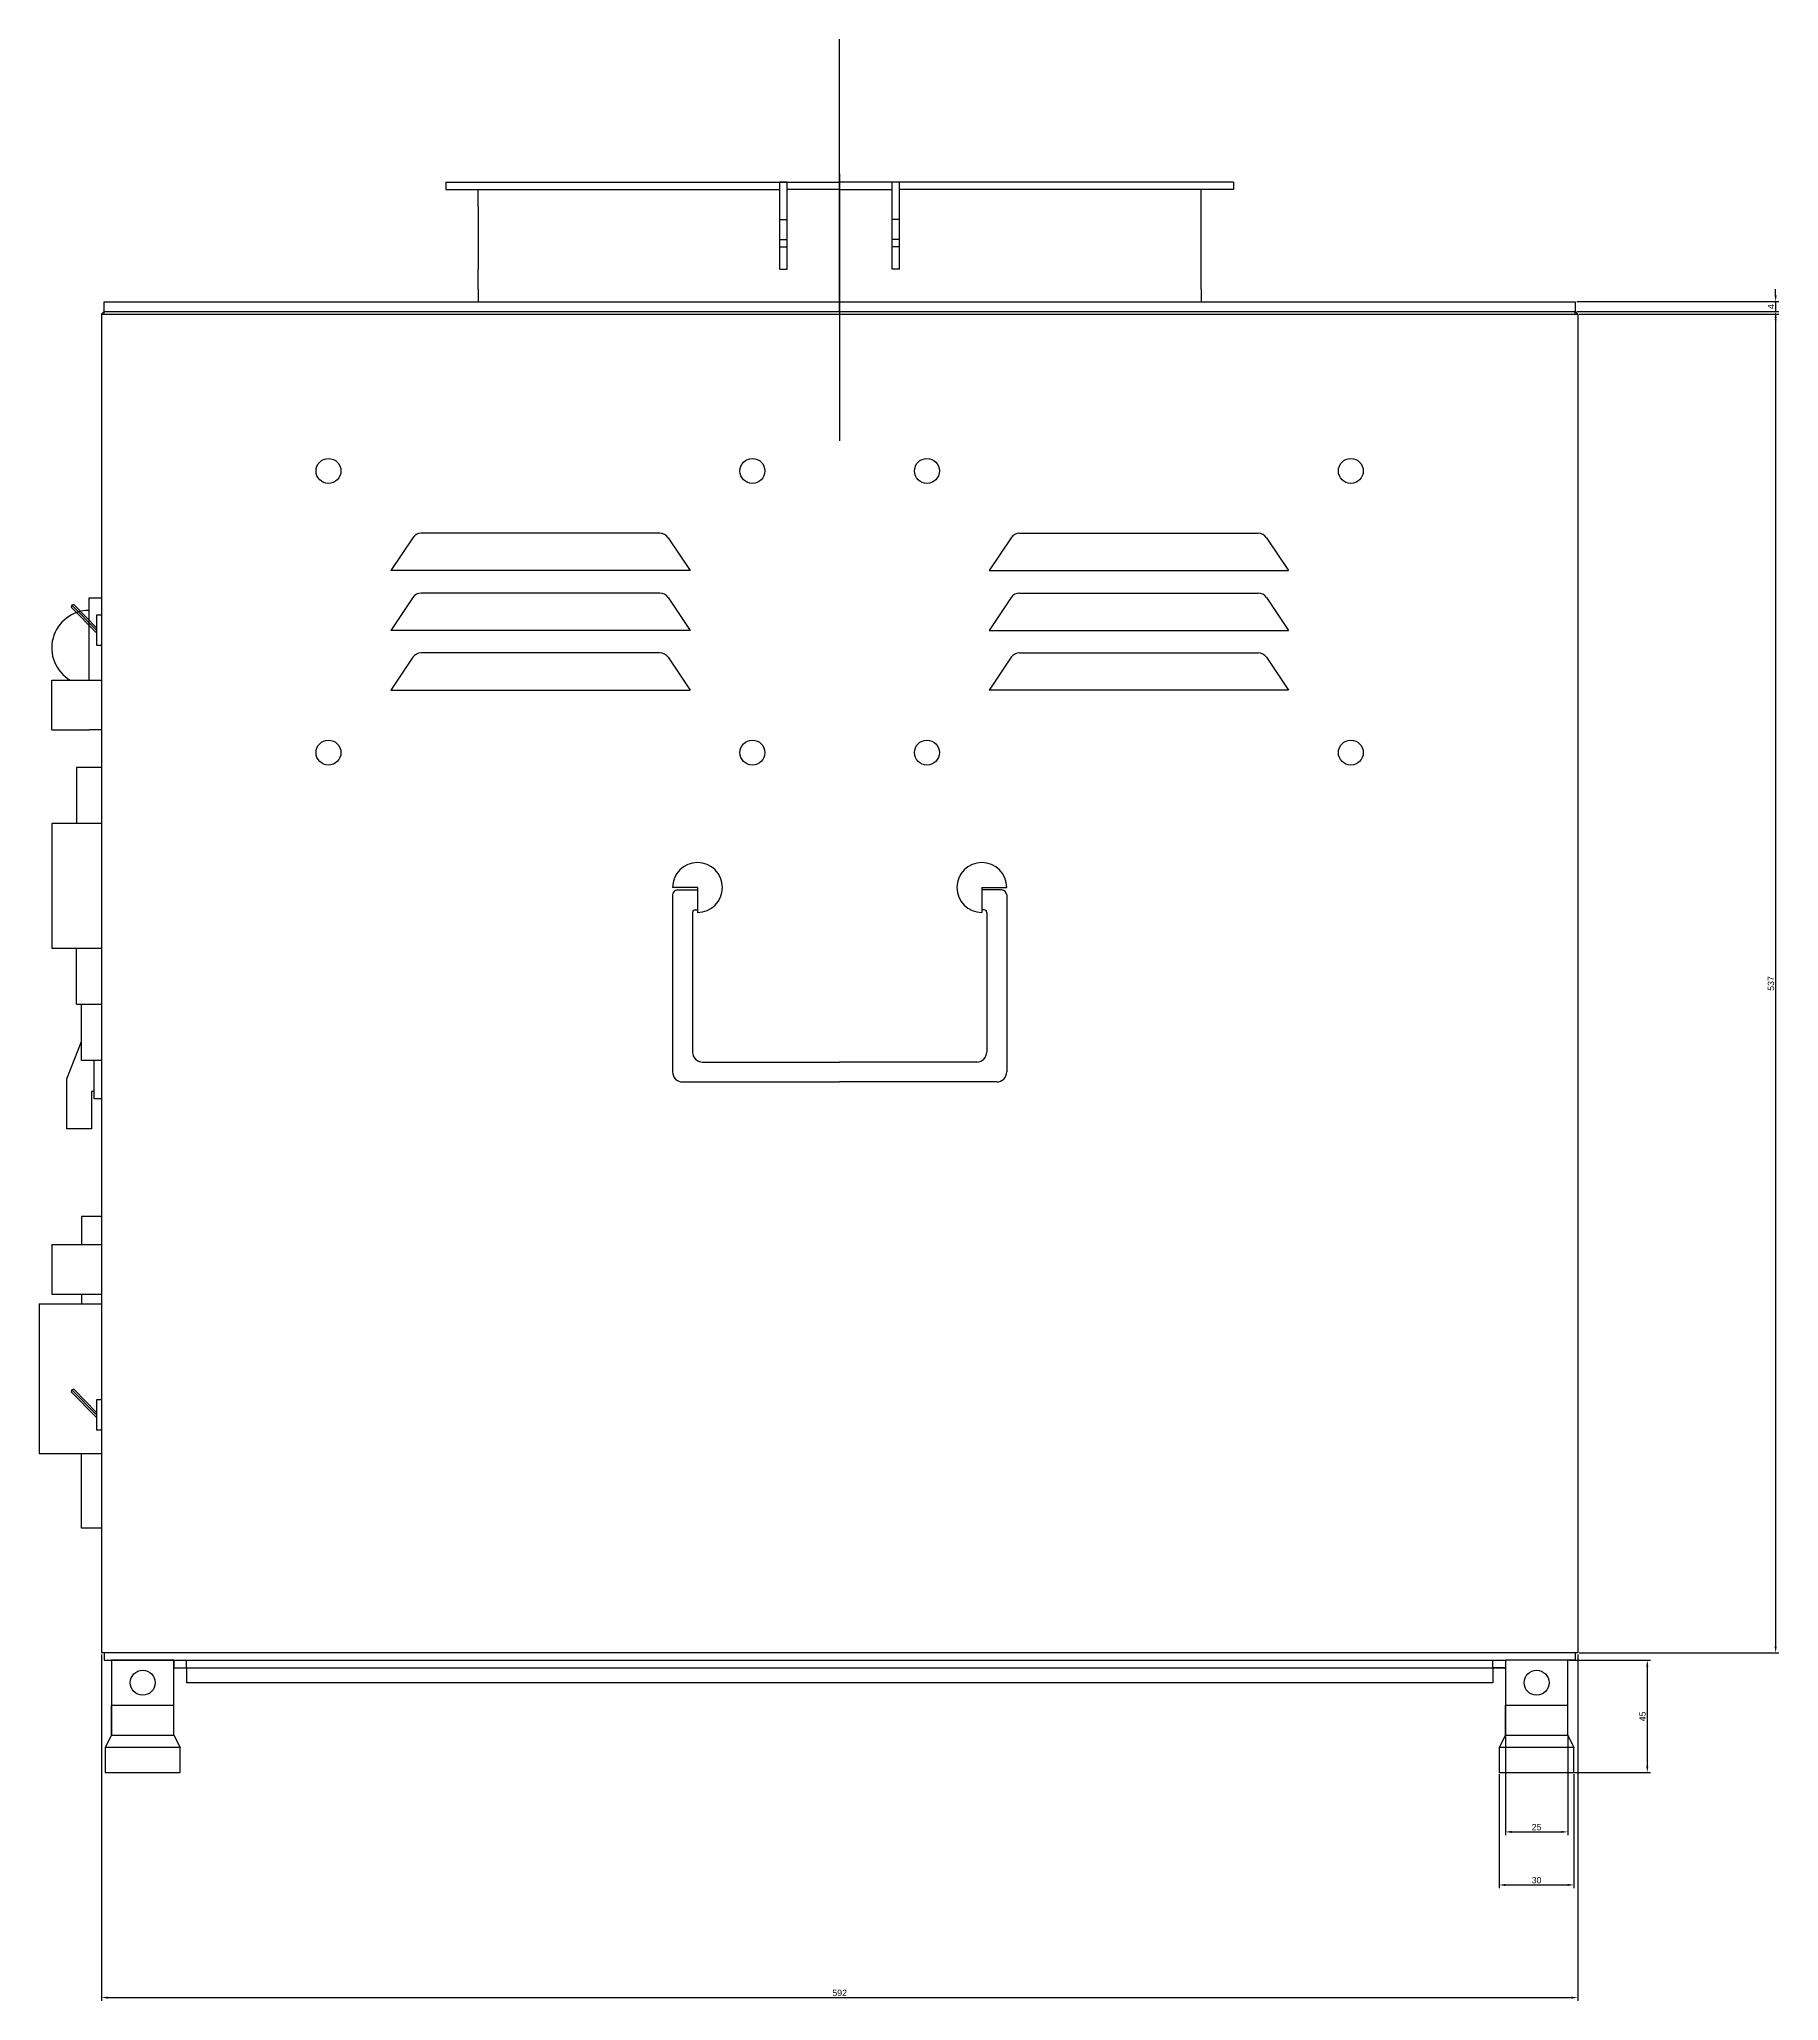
# Model space of a CAD drawing. Header units: millimetres. Extents: x -286516 to -275786, y 161594 to 164062.
# Drawn here: x -278624 to -277926, y 163275 to 164062 of the extents above; entities that cross this region are included whole.
import ezdxf

# ---------------------------------------------------------------- set-up
doc = ezdxf.new("R2010")
doc.units = ezdxf.units.MM
doc.styles.get("Standard").update_dxf_attribs({"font": 'arial.ttf'})
doc.dimstyles.new('ISO-25', dxfattribs={"dimtxt": 2.5, "dimasz": 2.5, "dimexe": 1.25, "dimexo": 0.625, "dimtad": 1, "dimtxsty": 'Standard', "dimcen": 2.5, "dimadec": 0, "dimazin": 0, "dimtfac": 1, "dimtmove": 0, "dimatfit": 3, "dimfxl": 1, "dimarcsym": 0})

# ---------------------------------------------------------------- blocks, each defined once
blk = doc.blocks.new('*D19')
at = {"color": 0, "lineweight": -2, "transparency": 16777216}
for p, q in [((-278006.43, 163951.52), (-277926.43, 163951.52)), ((-277927.68, 163949.02), (-277927.68, 163417.02)), ((-278006.43, 163414.52), (-277926.43, 163414.52))]:
    blk.add_line(p, q, dxfattribs=at)
at = {"color": 0, "transparency": 16777216}
for points in [[(-277928.1, 163949.02), (-277927.27, 163949.02), (-277927.68, 163951.52)], [(-277928.1, 163417.02), (-277927.27, 163417.02), (-277927.68, 163414.52)]]:
    blk.add_solid(points, dxfattribs=at)
at = {"layer": 'Defpoints', "color": 0, "transparency": 16777216}
for p in [(-278007.05, 163951.52), (-278007.05, 163414.52), (-277927.68, 163414.52)]:
    blk.add_point(p, dxfattribs=at)
at = {"color": 0, "transparency": 16777216, "insert": (-277929.58, 163683.02), "char_height": 2.5, "attachment_point": 5, "rotation": 90}
blk.add_mtext('537', dxfattribs=at)
blk = doc.blocks.new('*D20')
at = {"color": 0, "lineweight": -2, "transparency": 16777216}
for p, q in [((-278007.43, 163956.52), (-277926.43, 163956.52)), ((-277927.68, 163959.02), (-277927.68, 163961.52)), ((-277927.68, 163956.52), (-277927.68, 163952.52)), ((-278007.43, 163952.52), (-277926.43, 163952.52)), ((-277927.68, 163950.02), (-277927.68, 163947.52))]:
    blk.add_line(p, q, dxfattribs=at)
at = {"color": 0, "transparency": 16777216}
for points in [[(-277928.1, 163959.02), (-277927.27, 163959.02), (-277927.68, 163956.52)], [(-277928.1, 163950.02), (-277927.27, 163950.02), (-277927.68, 163952.52)]]:
    blk.add_solid(points, dxfattribs=at)
at = {"layer": 'Defpoints', "color": 0, "transparency": 16777216}
for p in [(-278008.05, 163956.52), (-278008.05, 163952.52), (-277927.68, 163952.52)]:
    blk.add_point(p, dxfattribs=at)
at = {"color": 0, "transparency": 16777216, "insert": (-277929.56, 163954.52), "char_height": 2.5, "attachment_point": 5, "rotation": 90}
blk.add_mtext('4', dxfattribs=at)
blk = doc.blocks.new('*D21')
at = {"color": 0, "lineweight": -2, "transparency": 16777216}
for p, q in [((-278038.55, 163365.89), (-278038.55, 163320.14)), ((-278008.55, 163365.89), (-278008.55, 163320.14)), ((-278036.05, 163321.39), (-278011.05, 163321.39))]:
    blk.add_line(p, q, dxfattribs=at)
at = {"color": 0, "transparency": 16777216}
for points in [[(-278036.05, 163321.81), (-278036.05, 163320.98), (-278038.55, 163321.39)], [(-278011.05, 163321.81), (-278011.05, 163320.98), (-278008.55, 163321.39)]]:
    blk.add_solid(points, dxfattribs=at)
at = {"layer": 'Defpoints', "color": 0, "transparency": 16777216}
for p in [(-278038.55, 163366.52), (-278008.55, 163366.52), (-278008.55, 163321.39)]:
    blk.add_point(p, dxfattribs=at)
at = {"color": 0, "transparency": 16777216, "insert": (-278023.55, 163323.3), "char_height": 2.5, "attachment_point": 5}
blk.add_mtext('30', dxfattribs=at)
blk = doc.blocks.new('*D22')
at = {"color": 0, "lineweight": -2, "transparency": 16777216}
for p, q in [((-278036.05, 163380.89), (-278036.05, 163341.43)), ((-278011.05, 163380.89), (-278011.05, 163341.43)), ((-278033.55, 163342.68), (-278013.55, 163342.68))]:
    blk.add_line(p, q, dxfattribs=at)
at = {"color": 0, "transparency": 16777216}
for points in [[(-278033.55, 163343.1), (-278033.55, 163342.27), (-278036.05, 163342.68)], [(-278013.55, 163343.1), (-278013.55, 163342.27), (-278011.05, 163342.68)]]:
    blk.add_solid(points, dxfattribs=at)
at = {"layer": 'Defpoints', "color": 0, "transparency": 16777216}
for p in [(-278036.05, 163381.52), (-278011.05, 163381.52), (-278011.05, 163342.68)]:
    blk.add_point(p, dxfattribs=at)
at = {"color": 0, "transparency": 16777216, "insert": (-278023.55, 163344.59), "char_height": 2.5, "attachment_point": 5}
blk.add_mtext('25', dxfattribs=at)
blk = doc.blocks.new('*D23')
at = {"color": 0, "lineweight": -2, "transparency": 16777216}
for p, q in [((-278010.43, 163411.52), (-277977.9, 163411.52)), ((-277979.15, 163409.02), (-277979.15, 163369.02)), ((-278010.43, 163366.52), (-277977.9, 163366.52))]:
    blk.add_line(p, q, dxfattribs=at)
at = {"color": 0, "transparency": 16777216}
for points in [[(-277979.57, 163409.02), (-277978.74, 163409.02), (-277979.15, 163411.52)], [(-277979.57, 163369.02), (-277978.74, 163369.02), (-277979.15, 163366.52)]]:
    blk.add_solid(points, dxfattribs=at)
at = {"layer": 'Defpoints', "color": 0, "transparency": 16777216}
for p in [(-278011.05, 163411.52), (-278011.05, 163366.52), (-277979.15, 163366.52)]:
    blk.add_point(p, dxfattribs=at)
at = {"color": 0, "transparency": 16777216, "insert": (-277981.05, 163389.02), "char_height": 2.5, "attachment_point": 5, "rotation": 90}
blk.add_mtext('45', dxfattribs=at)
blk = doc.blocks.new('*D24')
at = {"color": 0, "lineweight": -2, "transparency": 16777216}
for p, q in [((-278599.05, 163413.89), (-278599.05, 163274.94)), ((-278007.05, 163413.89), (-278007.05, 163274.94)), ((-278596.55, 163276.19), (-278009.55, 163276.19))]:
    blk.add_line(p, q, dxfattribs=at)
at = {"color": 0, "transparency": 16777216}
for points in [[(-278596.55, 163276.61), (-278596.55, 163275.77), (-278599.05, 163276.19)], [(-278009.55, 163276.61), (-278009.55, 163275.77), (-278007.05, 163276.19)]]:
    blk.add_solid(points, dxfattribs=at)
at = {"layer": 'Defpoints', "color": 0, "transparency": 16777216}
for p in [(-278599.05, 163414.52), (-278007.05, 163414.52), (-278007.05, 163276.19)]:
    blk.add_point(p, dxfattribs=at)
at = {"color": 0, "transparency": 16777216, "insert": (-278303.05, 163278.09), "char_height": 2.5, "attachment_point": 5}
blk.add_mtext('592', dxfattribs=at)

msp = doc.modelspace()

# ---------------------------------------------------------------- linework, layer by layer
for p, q in [((-278303.053, 163952.517), (-278303.053, 164061.791)), ((-278461.053, 164004.517), (-278303.053, 164004.517)), ((-278461.053, 164004.517), (-278461.053, 164003.517)), ((-278461.053, 164004.517), (-278461.053, 164001.517)), ((-278324.053, 164004.517), (-278327.053, 164004.517)), ((-278327.053, 163975.432), (-278327.053, 164004.517)), ((-278324.053, 163969.517), (-278324.053, 164004.517)), ((-278303.053, 164007.801), (-278303.053, 163900.628)), ((-278145.053, 164004.517), (-278303.053, 164004.517)), ((-278282.053, 163969.517), (-278282.053, 164004.517)), ((-278279.053, 163975.432), (-278279.053, 164004.517)), ((-278145.053, 164004.517), (-278145.053, 164003.517)), ((-278145.053, 164004.517), (-278145.053, 164001.517)), ((-278461.053, 164001.517), (-278327.053, 164001.517)), ((-278448.053, 163994.517), (-278448.053, 164001.517)), ((-278303.053, 164001.517), (-278324.053, 164001.517)), ((-278303.053, 164001.517), (-278282.053, 164001.517)), ((-278145.053, 164001.517), (-278279.053, 164001.517)), ((-278158.053, 163969.517), (-278158.053, 164001.517)), ((-278448.053, 163994.517), (-278448.053, 163969.517)), ((-278327.053, 163989.517), (-278324.053, 163989.517)), ((-278303.053, 163969.517), (-278303.053, 163993.268)), ((-278279.053, 163989.517), (-278282.053, 163989.517)), ((-278327.053, 163981.517), (-278324.053, 163981.517)), ((-278279.053, 163981.517), (-278282.053, 163981.517)), ((-278327.053, 163978.517), (-278324.053, 163978.517)), ((-278327.053, 163969.517), (-278327.053, 163975.432)), ((-278279.053, 163978.517), (-278282.053, 163978.517)), ((-278279.053, 163969.517), (-278279.053, 163975.432)), ((-278448.053, 163961.517), (-278448.053, 163969.517)), ((-278327.053, 163969.517), (-278324.053, 163969.517)), ((-278279.053, 163969.517), (-278282.053, 163969.517)), ((-278158.053, 163961.517), (-278158.053, 163969.517)), ((-278598.053, 163952.517), (-278598.053, 163956.517)), ((-278598.053, 163956.517), (-278008.053, 163956.517)), ((-278448.053, 163961.517), (-278448.053, 163956.517)), ((-278303.053, 163956.517), (-278158.053, 163956.517)), ((-278158.053, 163961.517), (-278158.053, 163956.517)), ((-278008.053, 163956.517), (-278008.053, 163952.517)), ((-278599.053, 163951.517), (-278598.053, 163952.517)), ((-278599.053, 163951.517), (-278007.053, 163951.517)), ((-278599.053, 163951.517), (-278599.053, 163414.517)), ((-278598.053, 163952.517), (-278008.053, 163952.517)), ((-278598.053, 163952.517), (-278303.053, 163952.517)), ((-278598.053, 163951.517), (-278598.053, 163952.517)), ((-278303.053, 163951.517), (-278155.053, 163951.517)), ((-278008.053, 163951.517), (-278008.053, 163952.517)), ((-278007.053, 163951.517), (-278008.053, 163952.517)), ((-278007.053, 163951.517), (-278007.053, 163414.517)), ((-278007.053, 163951.517), (-278007.053, 163731.517)), ((-278474.24, 163861.847), (-278483.053, 163848.628)), ((-278473.053, 163863.628), (-278473.053, 163863.628)), ((-278375.194, 163863.628), (-278470.912, 163863.628)), ((-278371.865, 163861.847), (-278363.053, 163848.628)), ((-278234.24, 163861.847), (-278243.053, 163848.628)), ((-278230.912, 163863.628), (-278135.194, 163863.628)), ((-278133.053, 163863.628), (-278133.053, 163863.628)), ((-278131.865, 163861.847), (-278123.053, 163848.628)), ((-278363.053, 163848.628), (-278483.053, 163848.628)), ((-278243.053, 163848.628), (-278123.053, 163848.628)), ((-278375.194, 163839.628), (-278470.912, 163839.628)), ((-278230.912, 163839.628), (-278135.194, 163839.628)), ((-278601.053, 163823.718), (-278611.24, 163834.008)), ((-278601.053, 163824.718), (-278610.943, 163834.718)), ((-278609.943, 163834.718), (-278610.229, 163835.007)), ((-278601.053, 163825.718), (-278609.943, 163834.718)), ((-278604.053, 163804.718), (-278604.053, 163837.648)), ((-278604.053, 163837.648), (-278599.053, 163837.648)), ((-278599.053, 163830.718), (-278601.053, 163830.718)), ((-278601.053, 163830.718), (-278601.053, 163818.718)), ((-278474.24, 163837.847), (-278483.053, 163824.628)), ((-278371.865, 163837.847), (-278363.053, 163824.628)), ((-278234.24, 163837.847), (-278243.053, 163824.628)), ((-278131.865, 163837.847), (-278123.053, 163824.628)), ((-278363.053, 163824.628), (-278483.053, 163824.628)), ((-278243.053, 163824.628), (-278123.053, 163824.628)), ((-278601.053, 163818.718), (-278599.053, 163818.718)), ((-278375.194, 163815.628), (-278470.912, 163815.628)), ((-278230.912, 163815.628), (-278135.194, 163815.628)), ((-278474.24, 163813.847), (-278483.053, 163800.628)), ((-278371.865, 163813.847), (-278363.053, 163800.628)), ((-278234.24, 163813.847), (-278243.053, 163800.628)), ((-278131.865, 163813.847), (-278123.053, 163800.628)), ((-278619.053, 163784.718), (-278619.053, 163804.718)), ((-278619.053, 163804.718), (-278599.053, 163804.718)), ((-278483.053, 163800.628), (-278363.053, 163800.628)), ((-278123.053, 163800.628), (-278243.053, 163800.628)), ((-278619.053, 163784.718), (-278604.053, 163784.718)), ((-278599.053, 163784.718), (-278604.053, 163784.718)), ((-278599.053, 163769.718), (-278609.053, 163769.718)), ((-278609.053, 163769.718), (-278609.053, 163747.218)), ((-278599.053, 163747.218), (-278619.053, 163747.218)), ((-278619.053, 163747.218), (-278619.053, 163697.218)), ((-278360.053, 163721.517), (-278370.053, 163721.517)), ((-278368.053, 163720.517), (-278362.053, 163720.517)), ((-278362.053, 163720.517), (-278360.053, 163720.517)), ((-278360.053, 163721.517), (-278360.053, 163711.517)), ((-278246.053, 163721.517), (-278236.053, 163721.517)), ((-278246.053, 163721.517), (-278246.053, 163711.517)), ((-278244.053, 163720.517), (-278246.053, 163720.517)), ((-278238.053, 163720.517), (-278244.053, 163720.517)), ((-278370.053, 163718.517), (-278370.053, 163647.517)), ((-278361.053, 163712.517), (-278360.053, 163712.517)), ((-278361.053, 163712.517), (-278361.053, 163712.517)), ((-278245.053, 163712.517), (-278246.053, 163712.517)), ((-278245.053, 163712.517), (-278245.053, 163712.517)), ((-278236.053, 163718.517), (-278236.053, 163647.517)), ((-278362.053, 163711.517), (-278362.053, 163655.517)), ((-278244.053, 163711.517), (-278244.053, 163655.517)), ((-278619.053, 163697.218), (-278599.053, 163697.218)), ((-278609.053, 163674.718), (-278609.053, 163697.218)), ((-278609.053, 163674.718), (-278599.053, 163674.718)), ((-278607.053, 163652.118), (-278607.053, 163674.718)), ((-278613.053, 163644.718), (-278607.053, 163659.718)), ((-278599.053, 163652.118), (-278607.053, 163652.118)), ((-278602.053, 163636.718), (-278602.053, 163652.118)), ((-278358.053, 163651.517), (-278303.053, 163651.517)), ((-278248.053, 163651.517), (-278303.053, 163651.517)), ((-278613.053, 163624.718), (-278613.053, 163644.718)), ((-278366.053, 163643.517), (-278303.053, 163643.517)), ((-278240.053, 163643.517), (-278303.053, 163643.517)), ((-278602.053, 163639.718), (-278603.053, 163639.718)), ((-278603.053, 163639.718), (-278603.053, 163624.718)), ((-278599.053, 163636.718), (-278602.053, 163636.718)), ((-278603.053, 163624.718), (-278613.053, 163624.718)), ((-278599.053, 163589.517), (-278607.053, 163589.517)), ((-278607.053, 163589.517), (-278607.053, 163578.324)), ((-278619.053, 163578.324), (-278619.053, 163558.324)), ((-278619.053, 163578.324), (-278599.053, 163578.324)), ((-278619.053, 163558.324), (-278599.053, 163558.324)), ((-278607.053, 163558.324), (-278607.053, 163554.517)), ((-278624.053, 163554.517), (-278624.053, 163494.517)), ((-278624.053, 163554.517), (-278599.053, 163554.517)), ((-278601.053, 163508.959), (-278611.24, 163519.249)), ((-278601.053, 163509.959), (-278610.943, 163519.959)), ((-278609.943, 163519.959), (-278610.229, 163520.248)), ((-278601.053, 163510.959), (-278609.943, 163519.959)), ((-278599.053, 163515.959), (-278601.053, 163515.959)), ((-278601.053, 163515.959), (-278601.053, 163503.959)), ((-278601.053, 163509.959), (-278601.053, 163510.959)), ((-278601.053, 163509.959), (-278601.053, 163508.959)), ((-278601.053, 163509.959), (-278601.053, 163508.959)), ((-278601.053, 163503.959), (-278599.053, 163503.959)), ((-278624.053, 163494.517), (-278599.053, 163494.517)), ((-278607.053, 163464.517), (-278607.053, 163494.517)), ((-278599.053, 163464.517), (-278607.053, 163464.517)), ((-278599.053, 163464.517), (-278604.053, 163464.517)), ((-278007.053, 163414.517), (-278599.053, 163414.517)), ((-278459.265, 163414.517), (-278599.053, 163414.517)), ((-278598.053, 163414.517), (-278598.053, 163411.517)), ((-278007.053, 163414.517), (-278047.053, 163414.517)), ((-278007.053, 163414.517), (-278008.053, 163414.517)), ((-278008.053, 163414.517), (-278008.053, 163411.517)), ((-278598.053, 163411.517), (-278595.053, 163411.517)), ((-278598.053, 163411.517), (-278036.053, 163411.517)), ((-278595.053, 163411.517), (-278595.053, 163381.517)), ((-278570.053, 163411.517), (-278595.053, 163411.517)), ((-278570.053, 163381.517), (-278570.053, 163411.517)), ((-278570.053, 163411.517), (-278459.265, 163411.517)), ((-278570.053, 163411.517), (-278570.053, 163408.517)), ((-278570.053, 163408.517), (-278459.265, 163408.517)), ((-278570.053, 163408.517), (-278565.053, 163408.517)), ((-278565.053, 163408.517), (-278565.053, 163411.517)), ((-278565.053, 163408.517), (-278036.053, 163408.517)), ((-278565.053, 163408.517), (-278565.053, 163402.517)), ((-278041.053, 163408.517), (-278041.053, 163411.517)), ((-278036.053, 163408.517), (-278041.053, 163408.517)), ((-278041.053, 163408.517), (-278041.053, 163402.517)), ((-278036.053, 163411.517), (-278036.053, 163381.517)), ((-278011.053, 163411.517), (-278036.053, 163411.517)), ((-278011.053, 163381.517), (-278011.053, 163411.517)), ((-278008.053, 163411.517), (-278011.053, 163411.517)), ((-278041.053, 163402.517), (-278565.053, 163402.517)), ((-278459.265, 163402.517), (-278565.053, 163402.517)), ((-278595.053, 163381.517), (-278595.053, 163393.517)), ((-278595.053, 163393.517), (-278570.053, 163393.517)), ((-278036.053, 163381.517), (-278036.053, 163393.517)), ((-278036.053, 163393.517), (-278011.053, 163393.517)), ((-278595.053, 163381.517), (-278597.553, 163376.517)), ((-278567.553, 163376.517), (-278597.553, 163376.517)), ((-278597.553, 163376.517), (-278597.553, 163366.517)), ((-278595.053, 163381.517), (-278570.053, 163381.517)), ((-278595.053, 163381.517), (-278582.553, 163381.517)), ((-278570.053, 163381.517), (-278567.553, 163376.517)), ((-278567.553, 163366.517), (-278567.553, 163376.517)), ((-278036.053, 163381.517), (-278038.553, 163376.517)), ((-278008.553, 163376.517), (-278038.553, 163376.517)), ((-278038.553, 163376.517), (-278038.553, 163366.517)), ((-278036.053, 163381.517), (-278011.053, 163381.517)), ((-278036.053, 163381.517), (-278023.553, 163381.517)), ((-278011.053, 163381.517), (-278008.553, 163376.517)), ((-278008.553, 163366.517), (-278008.553, 163376.517)), ((-278597.553, 163366.517), (-278567.553, 163366.517)), ((-278038.553, 163366.517), (-278008.553, 163366.517))]:
    msp.add_line(p, q)
for centre in [(-278508.053, 163888.628), (-278338.053, 163888.628), (-278268.053, 163888.628), (-278098.053, 163888.628), (-278508.053, 163775.628), (-278338.053, 163775.628), (-278268.053, 163775.628), (-278098.053, 163775.628), (-278582.553, 163402.517), (-278023.553, 163402.517)]:
    msp.add_circle(centre, 5)
for centre, radius, start, end in [((-278470.912, 163859.628), 4, 90, 146.309932), ((-278375.194, 163859.628), 4, 33.690068, 90), ((-278230.912, 163859.628), 4, 90, 146.309932), ((-278135.194, 163859.628), 4, 33.690068, 90), ((-278470.912, 163835.628), 4, 90, 146.309932), ((-278375.194, 163835.628), 4, 33.690068, 90), ((-278230.912, 163835.628), 4, 90, 146.309932), ((-278135.194, 163835.628), 4, 33.690068, 90), ((-278604.053, 163817.648), 15, 90, 239.538348), ((-278610.24, 163834.007), 1, 89.347272, 179.958959), ((-278470.912, 163811.628), 4, 90, 146.309932), ((-278375.194, 163811.628), 4, 33.690068, 90), ((-278230.912, 163811.628), 4, 90, 146.309932), ((-278135.194, 163811.628), 4, 33.690068, 90), ((-278360.053, 163721.517), 10, 270, 180), ((-278246.053, 163721.517), 10, 0, 270), ((-278368.053, 163718.517), 2, 90, 180), ((-278238.053, 163718.517), 2, 0, 90), ((-278361.053, 163711.517), 1, 90, 180), ((-278245.053, 163711.517), 1, 0, 90), ((-278358.053, 163655.517), 4, 180, 270), ((-278248.053, 163655.517), 4, 270, 0), ((-278366.053, 163647.517), 4, 180, 270), ((-278240.053, 163647.517), 4, 270, 0), ((-278610.24, 163519.248), 1, 89.347272, 179.958959)]:
    msp.add_arc(centre, radius, start, end)

# ---------------------------------------------------------------- dimensions: what is measured, and where the dimension line sits
for base, p1, p2, picture, middle in [((-277927.682, 163952.517), (-278008.053, 163956.517), (-278008.053, 163952.517), '*D20', (-277929.557, 163954.517)), ((-277927.682, 163414.517), (-278007.053, 163951.517), (-278007.053, 163414.517), '*D19', (-277929.585, 163683.017)), ((-277979.153, 163366.517), (-278011.053, 163411.517), (-278011.053, 163366.517), '*D23', (-277981.049, 163389.017))]:
    dim = msp.add_linear_dim(base=base, p1=p1, p2=p2, angle=90, dimstyle='ISO-25')
    dim.commit()
    dim.dimension.update_dxf_attribs({"geometry": picture, "text_midpoint": middle})
for base, p1, p2, picture, middle in [((-278007.053, 163276.191), (-278599.053, 163414.517), (-278007.053, 163414.517), '*D24', (-278303.053, 163278.092)), ((-278011.053, 163342.684), (-278036.053, 163381.517), (-278011.053, 163381.517), '*D22', (-278023.553, 163344.586)), ((-278008.553, 163321.395), (-278038.553, 163366.517), (-278008.553, 163366.517), '*D21', (-278023.553, 163323.297))]:
    dim = msp.add_linear_dim(base=base, p1=p1, p2=p2, dimstyle='ISO-25')
    dim.commit()
    dim.dimension.update_dxf_attribs({"geometry": picture, "text_midpoint": middle})

doc.saveas('drawing.dxf')
